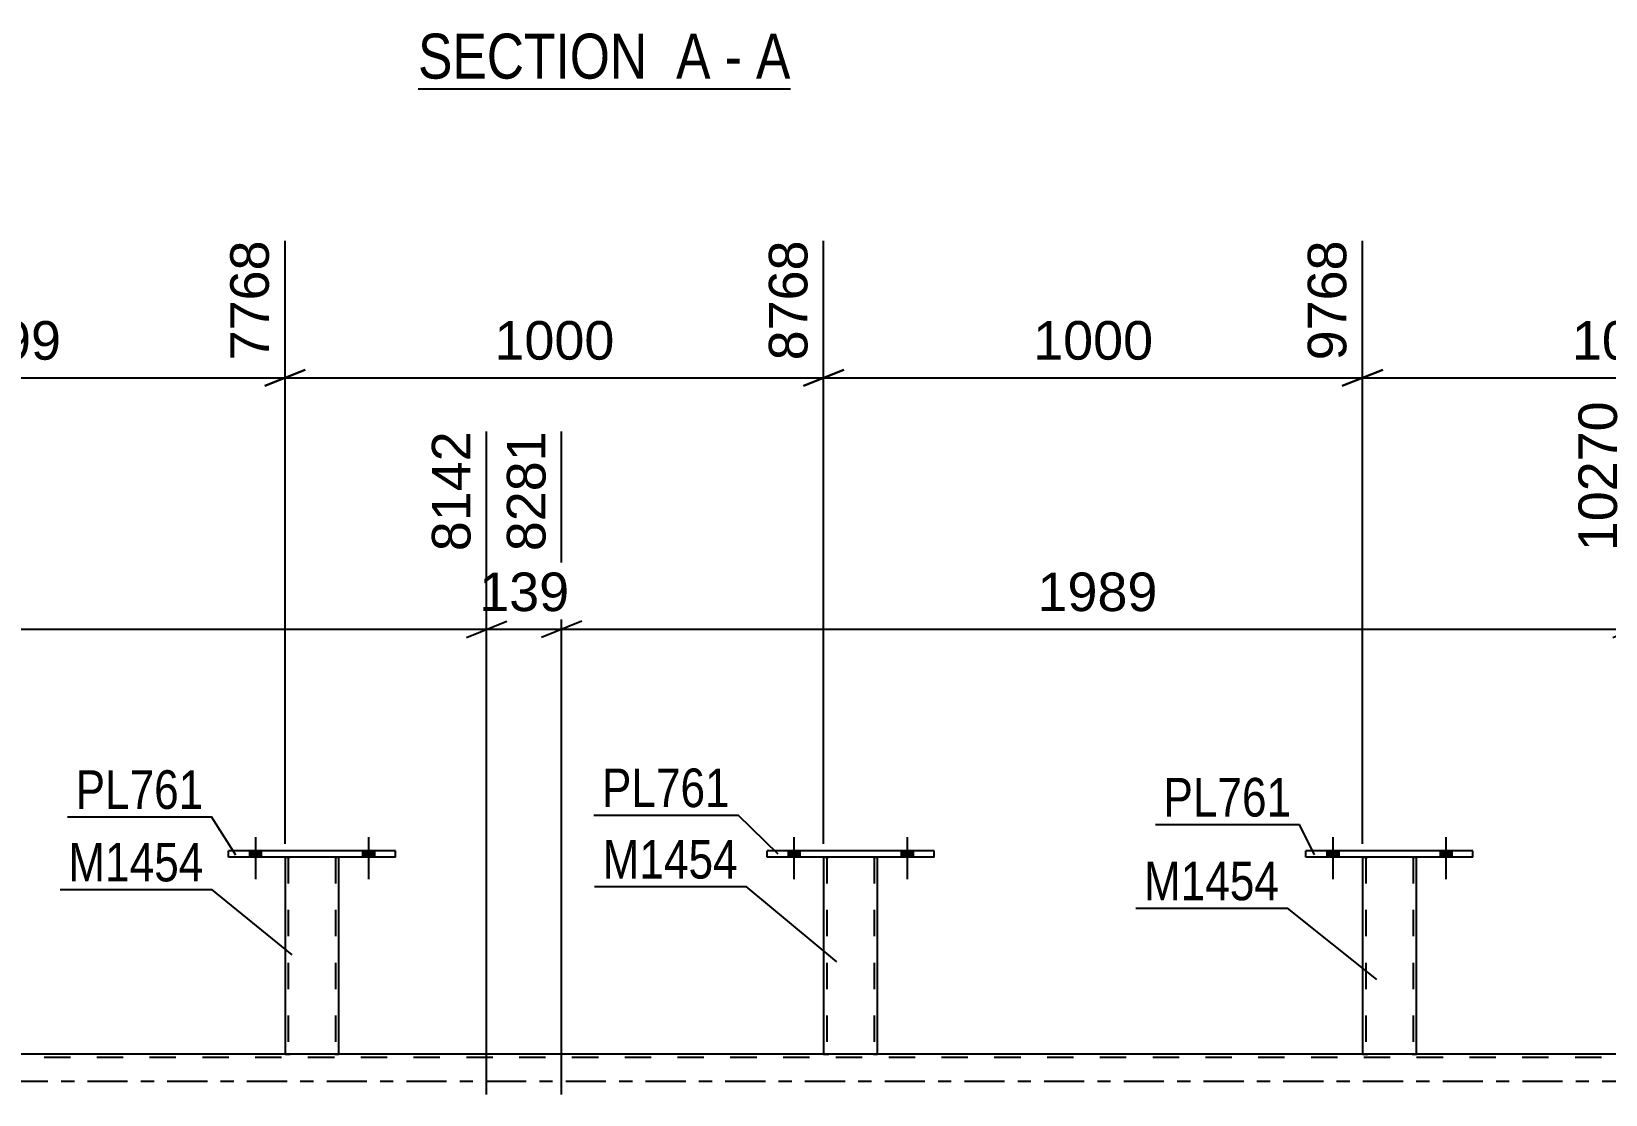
# Model space of a CAD drawing. Header units: millimetres. Extents: x 0 to 841, y 0 to 594.
# Drawn here: x 403.9 to 520.8, y 431.9 to 510.9 of the extents above; entities that cross this region are included whole.
import ezdxf

# ---------------------------------------------------------------- set-up
doc = ezdxf.new("R2010")
doc.units = ezdxf.units.MM
doc.linetypes.add('DXK_LINE_DOT2', pattern=[3.9198, 1.9599, -1.9599])
doc.linetypes.add('DXK_LINE_DOT3', pattern=[5.9187, 2.979, -0.9799, 0.9799, -0.9799])
doc.styles.add('Arial', font='arial.ttf', dxfattribs={"height": 0.2})
doc.styles.add('Arial Narrow', font='ARIALN.TTF', dxfattribs={"height": 0.2})

# ---------------------------------------------------------------- blocks, each defined once
blk = doc.blocks.new('Unknown-318895881-12 - 5226')
at = {"color": 6, "linetype": 'Continuous'}
blk.add_line((432.64, 506.65), (460.29, 506.65), dxfattribs=at)
at = {"color": 0, "linetype": 'Continuous'}
for points in [[(450.75, 507.4), (450.75, 510.9), (432.64, 510.9), (432.64, 507.4)], [(454.36, 507.4), (454.36, 510.9), (451.8, 510.9), (451.8, 507.4)], [(456.68, 507.4), (456.68, 510.9), (455.41, 510.9), (455.41, 507.4)], [(460.29, 507.4), (460.29, 510.9), (457.73, 510.9), (457.73, 507.4)]]:
    blk.add_wipeout(points, dxfattribs=at)
at = {"color": 7, "linetype": 'Continuous', "style": 'Arial Narrow'}
for s, p in [('SECTION ', (432.64, 507.4)), ('A', (451.8, 507.4)), ('A', (457.73, 507.4)), ('-', (455.41, 507.4))]:
    blk.add_text(s, height=3.34, dxfattribs=at).set_placement(p)
blk = doc.blocks.new('Bolt-318895881-3842 - 3783')
at = {"linetype": 'Continuous'}
for points in [[(460.11, 449.56), (460.99, 449.56), (460.99, 450.04), (460.11, 450.04)], [(468.51, 449.56), (469.39, 449.56), (469.39, 450.04), (468.51, 450.04)]]:
    blk.add_hatch(color=1, dxfattribs=at).paths.add_polyline_path(points)
at = {"color": 1, "linetype": 'Continuous'}
for p, q in [((460.11, 450.04), (460.11, 449.56)), ((460.55, 451.04), (460.55, 447.92)), ((460.99, 450.04), (460.99, 449.56)), ((468.51, 450.04), (468.51, 449.56)), ((468.95, 451.04), (468.95, 447.92)), ((469.39, 450.04), (469.39, 449.56))]:
    blk.add_line(p, q, dxfattribs=at)
blk = doc.blocks.new('Part-318895881-3789 - 3783')
at = {"color": 2, "linetype": 'Continuous'}
for p, q in [((462.75, 449.56), (462.75, 434.92)), ((466.75, 434.92), (466.75, 449.56)), ((462.76, 434.92), (462.79, 434.92)), ((462.89, 434.92), (462.79, 434.92)), ((463.05, 434.92), (462.89, 434.92)), ((466.46, 434.92), (463.05, 434.92)), ((466.61, 434.92), (466.46, 434.92)), ((466.72, 434.92), (466.61, 434.92)), ((466.72, 434.92), (466.75, 434.92))]:
    blk.add_line(p, q, dxfattribs=at)
at = {"color": 7, "linetype": 'DXK_LINE_DOT2'}
for p, q in [((462.75, 449.56), (462.75, 449.56)), ((462.75, 449.56), (462.75, 449.56)), ((462.75, 449.56), (462.75, 449.56)), ((462.79, 449.56), (462.75, 449.56)), ((462.75, 449.56), (462.79, 449.56)), ((462.89, 449.56), (462.79, 449.56)), ((462.79, 449.56), (462.89, 449.56)), ((463.05, 449.56), (462.89, 449.56)), ((462.89, 449.56), (463.05, 449.56)), ((462.99, 449.56), (462.99, 449.56)), ((462.99, 449.56), (462.99, 434.92)), ((463.01, 449.56), (462.99, 449.56)), ((462.99, 449.56), (463.01, 449.56)), ((463.06, 449.56), (463.01, 449.56)), ((463.01, 449.56), (463.06, 449.56)), ((466.46, 449.56), (463.05, 449.56)), ((466.46, 449.56), (463.05, 449.56)), ((466.36, 449.56), (463.06, 449.56)), ((463.06, 449.56), (463.14, 449.56)), ((466.44, 449.56), (463.14, 449.56)), ((466.44, 449.56), (466.36, 449.56)), ((466.49, 449.56), (466.44, 449.56)), ((466.44, 449.56), (466.49, 449.56)), ((466.46, 449.56), (466.61, 449.56)), ((466.61, 449.56), (466.46, 449.56)), ((466.51, 449.56), (466.49, 449.56)), ((466.49, 449.56), (466.51, 449.56)), ((466.51, 449.56), (466.51, 449.56)), ((466.51, 449.56), (466.51, 434.92)), ((466.61, 449.56), (466.72, 449.56)), ((466.72, 449.56), (466.61, 449.56)), ((466.72, 449.56), (466.75, 449.56)), ((466.75, 449.56), (466.72, 449.56)), ((466.75, 449.56), (466.75, 449.56)), ((466.75, 449.56), (466.75, 449.56)), ((466.75, 449.56), (466.75, 449.56)), ((462.75, 434.92), (462.75, 434.92)), ((462.75, 434.92), (462.75, 434.92)), ((462.75, 434.92), (462.76, 434.92)), ((462.75, 434.92), (462.79, 434.92)), ((462.79, 434.92), (462.89, 434.92)), ((462.89, 434.92), (463.05, 434.92)), ((463.01, 434.92), (462.99, 434.92)), ((462.99, 434.92), (463.01, 434.92)), ((463.06, 434.92), (463.01, 434.92)), ((463.01, 434.92), (463.05, 434.92)), ((466.46, 434.92), (463.05, 434.92)), ((463.05, 434.92), (463.06, 434.92)), ((466.36, 434.92), (463.06, 434.92)), ((463.06, 434.92), (463.14, 434.92)), ((466.49, 434.92), (463.14, 434.92)), ((466.44, 434.92), (466.36, 434.92)), ((466.49, 434.92), (466.44, 434.92)), ((466.46, 434.92), (466.61, 434.92)), ((466.51, 434.92), (466.49, 434.92)), ((466.49, 434.92), (466.51, 434.92)), ((466.61, 434.92), (466.72, 434.92)), ((466.72, 434.92), (466.75, 434.92)), ((466.75, 434.92), (466.75, 434.92)), ((466.75, 434.92), (466.75, 434.92)), ((466.75, 434.92), (466.75, 434.92)), ((466.75, 434.92), (466.75, 434.92))]:
    blk.add_line(p, q, dxfattribs=at)
blk = doc.blocks.new('Bolt-318895881-3811 - 3783')
at = {"linetype": 'Continuous'}
for points in [[(500.12, 449.56), (501, 449.56), (501, 450.04), (500.12, 450.04)], [(508.52, 449.56), (509.4, 449.56), (509.4, 450.04), (508.52, 450.04)]]:
    blk.add_hatch(color=1, dxfattribs=at).paths.add_polyline_path(points)
at = {"color": 1, "linetype": 'Continuous'}
for p, q in [((500.12, 450.04), (500.12, 449.56)), ((500.56, 451.04), (500.56, 447.92)), ((501, 450.04), (501, 449.56)), ((508.52, 450.04), (508.52, 449.56)), ((508.96, 451.04), (508.96, 447.92)), ((509.4, 450.04), (509.4, 449.56))]:
    blk.add_line(p, q, dxfattribs=at)
blk = doc.blocks.new('Bolt-318895881-3847 - 3783')
at = {"linetype": 'Continuous'}
for points in [[(500.12, 449.56), (501, 449.56), (501, 450.04), (500.12, 450.04)], [(508.52, 449.56), (509.4, 449.56), (509.4, 450.04), (508.52, 450.04)]]:
    blk.add_hatch(color=1, dxfattribs=at).paths.add_polyline_path(points)
at = {"color": 1, "linetype": 'Continuous'}
for p, q in [((500.12, 450.04), (500.12, 449.56)), ((500.56, 451.04), (500.56, 447.92)), ((501, 450.04), (501, 449.56)), ((508.52, 450.04), (508.52, 449.56)), ((508.96, 451.04), (508.96, 447.92)), ((509.4, 450.04), (509.4, 449.56))]:
    blk.add_line(p, q, dxfattribs=at)
blk = doc.blocks.new('Part-318895881-3836 - 3783')
at = {"color": 2, "linetype": 'Continuous'}
for p, q in [((418.56, 449.56), (418.56, 450.04)), ((430.96, 450.04), (418.56, 450.04)), ((430.96, 449.56), (430.96, 450.04)), ((430.96, 449.56), (418.56, 449.56))]:
    blk.add_line(p, q, dxfattribs=at)
blk = doc.blocks.new('Bolt-318895881-3845 - 3783')
at = {"linetype": 'Continuous'}
for points in [[(460.11, 449.56), (460.99, 449.56), (460.99, 450.04), (460.11, 450.04)], [(468.51, 449.56), (469.39, 449.56), (469.39, 450.04), (468.51, 450.04)]]:
    blk.add_hatch(color=1, dxfattribs=at).paths.add_polyline_path(points)
at = {"color": 1, "linetype": 'Continuous'}
for p, q in [((460.11, 450.04), (460.11, 449.56)), ((460.55, 451.04), (460.55, 447.92)), ((460.99, 450.04), (460.99, 449.56)), ((468.51, 450.04), (468.51, 449.56)), ((468.95, 451.04), (468.95, 447.92)), ((469.39, 450.04), (469.39, 449.56))]:
    blk.add_line(p, q, dxfattribs=at)
blk = doc.blocks.new('Bolt-318895881-3843 - 3783')
at = {"linetype": 'Continuous'}
for points in [[(420.12, 449.56), (421, 449.56), (421, 450.04), (420.12, 450.04)], [(428.52, 449.56), (429.4, 449.56), (429.4, 450.04), (428.52, 450.04)]]:
    blk.add_hatch(color=1, dxfattribs=at).paths.add_polyline_path(points)
at = {"color": 1, "linetype": 'Continuous'}
for p, q in [((420.12, 450.04), (420.12, 449.56)), ((420.56, 451.04), (420.56, 447.92)), ((421, 450.04), (421, 449.56)), ((428.52, 450.04), (428.52, 449.56)), ((428.96, 451.04), (428.96, 447.92)), ((429.4, 450.04), (429.4, 449.56))]:
    blk.add_line(p, q, dxfattribs=at)
blk = doc.blocks.new('Bolt-318895881-3844 - 3783')
at = {"linetype": 'Continuous'}
for points in [[(420.12, 449.56), (421, 449.56), (421, 450.04), (420.12, 450.04)], [(428.52, 449.56), (429.4, 449.56), (429.4, 450.04), (428.52, 450.04)]]:
    blk.add_hatch(color=1, dxfattribs=at).paths.add_polyline_path(points)
at = {"color": 1, "linetype": 'Continuous'}
for p, q in [((420.12, 450.04), (420.12, 449.56)), ((420.56, 451.04), (420.56, 447.92)), ((421, 450.04), (421, 449.56)), ((428.52, 450.04), (428.52, 449.56)), ((428.96, 451.04), (428.96, 447.92)), ((429.4, 450.04), (429.4, 449.56))]:
    blk.add_line(p, q, dxfattribs=at)
blk = doc.blocks.new('Part-318895881-3908 - 3783')
at = {"color": 2, "linetype": 'Continuous'}
for p, q in [((422.76, 434.92), (386.81, 434.92)), ((462.75, 434.92), (426.76, 434.92)), ((502.76, 434.92), (466.75, 434.92)), ((542.76, 434.92), (506.76, 434.92))]:
    blk.add_line(p, q, dxfattribs=at)
at = {"color": 7, "linetype": 'DXK_LINE_DOT2'}
for p, q in [((426.76, 434.92), (422.76, 434.92)), ((466.75, 434.92), (462.75, 434.92)), ((506.76, 434.92), (502.76, 434.92)), ((728.25, 434.68), (129.92, 434.68))]:
    blk.add_line(p, q, dxfattribs=at)
at = {"color": 7, "linetype": 'DXK_LINE_DOT3'}
blk.add_line((129.92, 432.92), (728.25, 432.92), dxfattribs=at)
blk = doc.blocks.new('Part-318895881-4073 - 3783')
at = {"color": 2, "linetype": 'Continuous'}
for p, q in [((458.55, 449.56), (458.55, 450.04)), ((470.95, 450.04), (458.55, 450.04)), ((470.95, 449.56), (470.95, 450.04)), ((470.95, 449.56), (458.55, 449.56))]:
    blk.add_line(p, q, dxfattribs=at)
blk = doc.blocks.new('Part-318895881-4078 - 3783')
at = {"color": 2, "linetype": 'Continuous'}
for p, q in [((502.76, 449.56), (502.76, 434.92)), ((506.76, 434.92), (506.76, 449.56)), ((502.76, 434.92), (502.79, 434.92)), ((502.9, 434.92), (502.79, 434.92)), ((503.05, 434.92), (502.9, 434.92)), ((506.46, 434.92), (503.05, 434.92)), ((506.62, 434.92), (506.46, 434.92)), ((506.72, 434.92), (506.62, 434.92)), ((506.72, 434.92), (506.75, 434.92))]:
    blk.add_line(p, q, dxfattribs=at)
at = {"color": 7, "linetype": 'DXK_LINE_DOT2'}
for p, q in [((502.76, 449.56), (502.76, 449.56)), ((502.76, 449.56), (502.76, 449.56)), ((502.76, 449.56), (502.76, 449.56)), ((502.79, 449.56), (502.76, 449.56)), ((502.76, 449.56), (502.79, 449.56)), ((502.9, 449.56), (502.79, 449.56)), ((502.79, 449.56), (502.9, 449.56)), ((503.05, 449.56), (502.9, 449.56)), ((502.9, 449.56), (503.05, 449.56)), ((503, 449.56), (503, 449.56)), ((503, 449.56), (503, 434.92)), ((503.02, 449.56), (503, 449.56)), ((503, 449.56), (503.02, 449.56)), ((503.07, 449.56), (503.02, 449.56)), ((503.02, 449.56), (503.07, 449.56)), ((506.46, 449.56), (503.05, 449.56)), ((506.46, 449.56), (503.05, 449.56)), ((506.37, 449.56), (503.07, 449.56)), ((503.07, 449.56), (503.15, 449.56)), ((506.45, 449.56), (503.15, 449.56)), ((506.45, 449.56), (506.37, 449.56)), ((506.5, 449.56), (506.45, 449.56)), ((506.45, 449.56), (506.5, 449.56)), ((506.46, 449.56), (506.62, 449.56)), ((506.62, 449.56), (506.46, 449.56)), ((506.52, 449.56), (506.5, 449.56)), ((506.5, 449.56), (506.52, 449.56)), ((506.52, 449.56), (506.52, 449.56)), ((506.52, 449.56), (506.52, 434.92)), ((506.62, 449.56), (506.72, 449.56)), ((506.72, 449.56), (506.62, 449.56)), ((506.72, 449.56), (506.76, 449.56)), ((506.76, 449.56), (506.72, 449.56)), ((506.76, 449.56), (506.76, 449.56)), ((506.76, 449.56), (506.76, 449.56)), ((506.76, 449.56), (506.76, 449.56)), ((502.76, 434.92), (502.76, 434.92)), ((502.76, 434.92), (502.76, 434.92)), ((502.76, 434.92), (502.76, 434.92)), ((502.76, 434.92), (502.79, 434.92)), ((502.79, 434.92), (502.9, 434.92)), ((502.9, 434.92), (503.05, 434.92)), ((503.02, 434.92), (503, 434.92)), ((503, 434.92), (503.02, 434.92)), ((503.07, 434.92), (503.02, 434.92)), ((503.02, 434.92), (503.05, 434.92)), ((506.46, 434.92), (503.05, 434.92)), ((503.05, 434.92), (503.07, 434.92)), ((506.37, 434.92), (503.07, 434.92)), ((503.07, 434.92), (503.15, 434.92)), ((506.5, 434.92), (503.15, 434.92)), ((506.45, 434.92), (506.37, 434.92)), ((506.5, 434.92), (506.45, 434.92)), ((506.46, 434.92), (506.62, 434.92)), ((506.52, 434.92), (506.5, 434.92)), ((506.5, 434.92), (506.52, 434.92)), ((506.62, 434.92), (506.72, 434.92)), ((506.72, 434.92), (506.76, 434.92)), ((506.75, 434.92), (506.76, 434.92)), ((506.76, 434.92), (506.76, 434.92)), ((506.76, 434.92), (506.76, 434.92)), ((506.76, 434.92), (506.76, 434.92))]:
    blk.add_line(p, q, dxfattribs=at)
blk = doc.blocks.new('Part-318895881-4083 - 3783')
at = {"color": 2, "linetype": 'Continuous'}
for p, q in [((498.56, 449.56), (498.56, 450.04)), ((510.96, 450.04), (498.56, 450.04)), ((510.96, 449.56), (510.96, 450.04)), ((510.96, 449.56), (498.56, 449.56))]:
    blk.add_line(p, q, dxfattribs=at)
blk = doc.blocks.new('Part-318895881-4208 - 3783')
at = {"color": 2, "linetype": 'Continuous'}
for p, q in [((422.76, 449.56), (422.76, 434.92)), ((426.76, 434.92), (426.76, 449.56)), ((422.77, 434.92), (422.8, 434.92)), ((422.9, 434.92), (422.8, 434.92)), ((423.06, 434.92), (422.9, 434.92)), ((426.47, 434.92), (423.06, 434.92)), ((426.62, 434.92), (426.47, 434.92)), ((426.73, 434.92), (426.62, 434.92)), ((426.73, 434.92), (426.76, 434.92))]:
    blk.add_line(p, q, dxfattribs=at)
at = {"color": 7, "linetype": 'DXK_LINE_DOT2'}
for p, q in [((422.76, 449.56), (422.76, 449.56)), ((422.76, 449.56), (422.76, 449.56)), ((422.76, 449.56), (422.76, 449.56)), ((422.8, 449.56), (422.76, 449.56)), ((422.76, 449.56), (422.8, 449.56)), ((422.9, 449.56), (422.8, 449.56)), ((422.8, 449.56), (422.9, 449.56)), ((423.06, 449.56), (422.9, 449.56)), ((422.9, 449.56), (423.06, 449.56)), ((423, 449.56), (423, 449.56)), ((423, 449.56), (423, 434.92)), ((423.02, 449.56), (423, 449.56)), ((423, 449.56), (423.02, 449.56)), ((423.07, 449.56), (423.02, 449.56)), ((423.02, 449.56), (423.07, 449.56)), ((426.47, 449.56), (423.06, 449.56)), ((426.47, 449.56), (423.06, 449.56)), ((426.37, 449.56), (423.07, 449.56)), ((423.07, 449.56), (423.15, 449.56)), ((426.45, 449.56), (423.15, 449.56)), ((426.45, 449.56), (426.37, 449.56)), ((426.5, 449.56), (426.45, 449.56)), ((426.45, 449.56), (426.5, 449.56)), ((426.47, 449.56), (426.62, 449.56)), ((426.62, 449.56), (426.47, 449.56)), ((426.52, 449.56), (426.5, 449.56)), ((426.5, 449.56), (426.52, 449.56)), ((426.52, 449.56), (426.52, 449.56)), ((426.52, 449.56), (426.52, 434.92)), ((426.62, 449.56), (426.73, 449.56)), ((426.73, 449.56), (426.62, 449.56)), ((426.73, 449.56), (426.76, 449.56)), ((426.76, 449.56), (426.73, 449.56)), ((426.76, 449.56), (426.76, 449.56)), ((426.76, 449.56), (426.76, 449.56)), ((426.76, 449.56), (426.76, 449.56)), ((422.76, 434.92), (422.76, 434.92)), ((422.76, 434.92), (422.76, 434.92)), ((422.76, 434.92), (422.77, 434.92)), ((422.76, 434.92), (422.8, 434.92)), ((422.8, 434.92), (422.9, 434.92)), ((422.9, 434.92), (423.06, 434.92)), ((423.02, 434.92), (423, 434.92)), ((423, 434.92), (423.02, 434.92)), ((423.07, 434.92), (423.02, 434.92)), ((423.02, 434.92), (423.06, 434.92)), ((426.47, 434.92), (423.06, 434.92)), ((423.06, 434.92), (423.07, 434.92)), ((426.37, 434.92), (423.07, 434.92)), ((423.07, 434.92), (423.15, 434.92)), ((426.5, 434.92), (423.15, 434.92)), ((426.45, 434.92), (426.37, 434.92)), ((426.5, 434.92), (426.45, 434.92)), ((426.47, 434.92), (426.62, 434.92)), ((426.52, 434.92), (426.5, 434.92)), ((426.5, 434.92), (426.52, 434.92)), ((426.62, 434.92), (426.73, 434.92)), ((426.73, 434.92), (426.76, 434.92)), ((426.76, 434.92), (426.76, 434.92)), ((426.76, 434.92), (426.76, 434.92)), ((426.76, 434.92), (426.76, 434.92)), ((426.76, 434.92), (426.76, 434.92))]:
    blk.add_line(p, q, dxfattribs=at)
blk = doc.blocks.new('StraightDimension-318895881-13358 - 3783')
at = {"color": 7, "linetype": 'Continuous'}
for p, q in [((522.86, 431.92), (522.86, 483.41)), ((443.3, 431.92), (443.3, 481.19)), ((444.8, 467.09), (441.8, 465.89)), ((443.3, 466.49), (522.86, 466.49)), ((521.36, 465.89), (524.36, 467.09))]:
    blk.add_line(p, q, dxfattribs=at)
at = {"color": 0, "linetype": 'Continuous'}
blk.add_wipeout([(522.26, 484.01), (518.06, 484.01), (518.06, 471.69), (522.26, 471.69)], dxfattribs=at)
at = {"color": 0}
blk.add_wipeout([(488.13, 467.24), (488.13, 471.44), (478.03, 471.44), (478.03, 467.24)], dxfattribs=at)
at = {"color": 3, "linetype": 'Continuous', "style": 'Arial'}
blk.add_text('10270', height=2.865, rotation=90.0002, dxfattribs=at).set_placement((521.66, 472.29))
at = {"color": 3, "style": 'Arial'}
blk.add_text('1989', height=2.865, dxfattribs=at).set_placement((478.63, 467.84))
blk = doc.blocks.new('StraightDimension-318895881-13700 - 3783')
at = {"color": 7, "linetype": 'Continuous'}
for p, q in [((422.76, 450.56), (422.76, 495.36)), ((462.75, 450.56), (462.75, 495.36)), ((424.26, 485.77), (421.26, 484.57)), ((422.76, 485.17), (462.75, 485.17)), ((461.25, 484.57), (464.25, 485.77))]:
    blk.add_line(p, q, dxfattribs=at)
at = {"color": 0}
blk.add_wipeout([(447.8, 485.92), (447.8, 490.12), (437.71, 490.12), (437.71, 485.92)], dxfattribs=at)
at = {"color": 3, "style": 'Arial'}
blk.add_text('1000', height=2.865, dxfattribs=at).set_placement((438.31, 486.52))
at = {"color": 0, "linetype": 'Continuous'}
blk.add_wipeout([(462.15, 495.96), (457.95, 495.96), (457.95, 485.87), (462.15, 485.87)], dxfattribs=at)
at = {"color": 3, "linetype": 'Continuous', "style": 'Arial'}
blk.add_text('8768', height=2.865, rotation=90.0002, dxfattribs=at).set_placement((461.55, 486.47))
blk = doc.blocks.new('StraightDimension-318895881-13698 - 3783')
at = {"color": 7, "linetype": 'Continuous'}
for p, q in [((542.76, 450.57), (542.76, 497.59)), ((502.76, 450.56), (502.76, 495.36)), ((504.26, 485.77), (501.26, 484.57)), ((502.76, 485.17), (542.76, 485.17)), ((541.26, 484.57), (544.26, 485.77))]:
    blk.add_line(p, q, dxfattribs=at)
at = {"color": 0}
blk.add_wipeout([(527.81, 485.92), (527.81, 490.12), (517.71, 490.12), (517.71, 485.92)], dxfattribs=at)
at = {"color": 3, "style": 'Arial'}
blk.add_text('1000', height=2.865, dxfattribs=at).set_placement((518.31, 486.52))
at = {"color": 0, "linetype": 'Continuous'}
blk.add_wipeout([(542.16, 498.19), (537.96, 498.19), (537.96, 485.87), (542.16, 485.87)], dxfattribs=at)
at = {"color": 3, "linetype": 'Continuous', "style": 'Arial'}
blk.add_text('10768', height=2.865, rotation=90.0002, dxfattribs=at).set_placement((541.56, 486.47))
blk = doc.blocks.new('StraightDimension-318895881-13359 - 3783')
at = {"color": 7, "linetype": 'Continuous'}
for p, q in [((437.73, 431.92), (437.73, 481.19)), ((443.3, 431.92), (443.3, 481.19)), ((436.23, 465.89), (439.23, 467.09)), ((437.73, 466.49), (443.3, 466.49)), ((444.8, 467.09), (441.8, 465.89))]:
    blk.add_line(p, q, dxfattribs=at)
at = {"color": 0}
blk.add_wipeout([(444.45, 467.24), (444.45, 471.44), (436.58, 471.44), (436.58, 467.24)], dxfattribs=at)
at = {"color": 3, "style": 'Arial'}
blk.add_text('139', height=2.865, dxfattribs=at).set_placement((437.18, 467.84))
at = {"color": 0, "linetype": 'Continuous'}
blk.add_wipeout([(442.7, 481.79), (438.5, 481.79), (438.5, 471.69), (442.7, 471.69)], dxfattribs=at)
at = {"color": 3, "linetype": 'Continuous', "style": 'Arial'}
blk.add_text('8281', height=2.865, rotation=90.0002, dxfattribs=at).set_placement((442.1, 472.29))
blk = doc.blocks.new('StraightDimension-318895881-13360 - 3783')
at = {"color": 7, "linetype": 'Continuous'}
for p, q in [((358.17, 431.92), (358.17, 481.19)), ((437.73, 431.92), (437.73, 481.19)), ((359.67, 467.09), (356.67, 465.89)), ((358.17, 466.49), (437.73, 466.49)), ((436.23, 465.89), (439.23, 467.09))]:
    blk.add_line(p, q, dxfattribs=at)
at = {"color": 0, "linetype": 'Continuous'}
blk.add_wipeout([(437.13, 481.79), (432.93, 481.79), (432.93, 471.69), (437.13, 471.69)], dxfattribs=at)
at = {"color": 0}
blk.add_wipeout([(402.99, 467.24), (402.99, 471.44), (392.9, 471.44), (392.9, 467.24)], dxfattribs=at)
at = {"color": 3, "linetype": 'Continuous', "style": 'Arial'}
blk.add_text('8142', height=2.865, rotation=90.0002, dxfattribs=at).set_placement((436.53, 472.29))
at = {"color": 3, "style": 'Arial'}
blk.add_text('1989', height=2.865, dxfattribs=at).set_placement((393.5, 467.84))
blk = doc.blocks.new('StraightDimension-318895881-13699 - 3783')
at = {"color": 7, "linetype": 'Continuous'}
for p, q in [((462.75, 450.56), (462.75, 495.36)), ((502.76, 450.56), (502.76, 495.36)), ((464.25, 485.77), (461.25, 484.57)), ((462.75, 485.17), (502.76, 485.17)), ((501.26, 484.57), (504.26, 485.77))]:
    blk.add_line(p, q, dxfattribs=at)
at = {"color": 0}
blk.add_wipeout([(487.8, 485.92), (487.8, 490.12), (477.71, 490.12), (477.71, 485.92)], dxfattribs=at)
at = {"color": 3, "style": 'Arial'}
blk.add_text('1000', height=2.865, dxfattribs=at).set_placement((478.31, 486.52))
at = {"color": 0, "linetype": 'Continuous'}
blk.add_wipeout([(502.16, 495.96), (497.96, 495.96), (497.96, 485.87), (502.16, 485.87)], dxfattribs=at)
at = {"color": 3, "linetype": 'Continuous', "style": 'Arial'}
blk.add_text('9768', height=2.865, rotation=90.0002, dxfattribs=at).set_placement((501.56, 486.47))
blk = doc.blocks.new('StraightDimension-318895881-13701 - 3783')
at = {"color": 7, "linetype": 'Continuous'}
for p, q in [((382.81, 450.56), (382.81, 495.36)), ((422.76, 450.56), (422.76, 495.36)), ((384.31, 485.77), (381.31, 484.57)), ((382.81, 485.17), (422.76, 485.17)), ((421.26, 484.57), (424.26, 485.77))]:
    blk.add_line(p, q, dxfattribs=at)
at = {"color": 0}
blk.add_wipeout([(406.72, 485.92), (406.72, 490.12), (398.85, 490.12), (398.85, 485.92)], dxfattribs=at)
at = {"color": 3, "style": 'Arial'}
blk.add_text('999', height=2.865, dxfattribs=at).set_placement((399.45, 486.52))
at = {"color": 0, "linetype": 'Continuous'}
blk.add_wipeout([(422.16, 495.96), (417.96, 495.96), (417.96, 485.87), (422.16, 485.87)], dxfattribs=at)
at = {"color": 3, "linetype": 'Continuous', "style": 'Arial'}
blk.add_text('7768', height=2.865, rotation=90.0002, dxfattribs=at).set_placement((421.56, 486.47))
blk = doc.blocks.new('Mark-318895881-3785 - 3783')
at = {"color": 30, "linetype": 'Continuous'}
for p in [(445.74, 447.37), (463.73, 441.78)]:
    blk.add_line(p, (456.99, 447.37), dxfattribs=at)
at = {"color": 0}
blk.add_wipeout([(456.39, 447.97), (456.39, 450.97), (446.34, 450.97), (446.34, 447.97)], dxfattribs=at)
blk.add_wipeout([(456.39, 447.97), (456.39, 450.97), (446.34, 450.97), (446.34, 447.97)], dxfattribs=at)
at = {"color": 3, "style": 'Arial Narrow'}
blk.add_text('M1454', height=2.863, dxfattribs=at).set_placement((446.34, 447.97))
blk = doc.blocks.new('Mark-318895881-3832 - 3783')
at = {"color": 30, "linetype": 'Continuous'}
for p in [(406.61, 452.55), (419.1, 449.71)]:
    blk.add_line(p, (417.31, 452.55), dxfattribs=at)
at = {"color": 0}
blk.add_wipeout([(416.71, 453.15), (416.71, 456.15), (407.21, 456.15), (407.21, 453.15)], dxfattribs=at)
blk.add_wipeout([(416.71, 453.15), (416.71, 456.15), (407.21, 456.15), (407.21, 453.15)], dxfattribs=at)
at = {"color": 3, "style": 'Arial Narrow'}
blk.add_text('PL761', height=2.863, dxfattribs=at).set_placement((407.21, 453.15))
blk = doc.blocks.new('Mark-318895881-4069 - 3783')
at = {"color": 30, "linetype": 'Continuous'}
for p in [(445.69, 452.68), (459.37, 449.79)]:
    blk.add_line(p, (456.4, 452.68), dxfattribs=at)
at = {"color": 0}
blk.add_wipeout([(455.8, 453.28), (455.8, 456.28), (446.29, 456.28), (446.29, 453.28)], dxfattribs=at)
blk.add_wipeout([(455.8, 453.28), (455.8, 456.28), (446.29, 456.28), (446.29, 453.28)], dxfattribs=at)
at = {"color": 3, "style": 'Arial Narrow'}
blk.add_text('PL761', height=2.863, dxfattribs=at).set_placement((446.29, 453.28))
blk = doc.blocks.new('Mark-318895881-4074 - 3783')
at = {"color": 30, "linetype": 'Continuous'}
for p in [(485.93, 445.76), (503.83, 440.47)]:
    blk.add_line(p, (497.19, 445.76), dxfattribs=at)
at = {"color": 0}
blk.add_wipeout([(496.59, 446.36), (496.59, 449.36), (486.53, 449.36), (486.53, 446.36)], dxfattribs=at)
blk.add_wipeout([(496.59, 446.36), (496.59, 449.36), (486.53, 449.36), (486.53, 446.36)], dxfattribs=at)
at = {"color": 3, "style": 'Arial Narrow'}
blk.add_text('M1454', height=2.863, dxfattribs=at).set_placement((486.53, 446.36))
blk = doc.blocks.new('Mark-318895881-4079 - 3783')
at = {"color": 30, "linetype": 'Continuous'}
for p in [(487.38, 451.98), (499.2, 449.74)]:
    blk.add_line(p, (498.08, 451.98), dxfattribs=at)
at = {"color": 0}
blk.add_wipeout([(497.48, 452.58), (497.48, 455.58), (487.98, 455.58), (487.98, 452.58)], dxfattribs=at)
blk.add_wipeout([(497.48, 452.58), (497.48, 455.58), (487.98, 455.58), (487.98, 452.58)], dxfattribs=at)
at = {"color": 3, "style": 'Arial Narrow'}
blk.add_text('PL761', height=2.863, dxfattribs=at).set_placement((487.98, 452.58))
blk = doc.blocks.new('Mark-318895881-4204 - 3783')
at = {"color": 30, "linetype": 'Continuous'}
for p in [(406.07, 447.16), (423.29, 442.31)]:
    blk.add_line(p, (417.32, 447.16), dxfattribs=at)
at = {"color": 0}
blk.add_wipeout([(416.72, 447.76), (416.72, 450.76), (406.67, 450.76), (406.67, 447.76)], dxfattribs=at)
blk.add_wipeout([(416.72, 447.76), (416.72, 450.76), (406.67, 450.76), (406.67, 447.76)], dxfattribs=at)
at = {"color": 3, "style": 'Arial Narrow'}
blk.add_text('M1454', height=2.863, dxfattribs=at).set_placement((406.67, 447.76))

msp = doc.modelspace()

# ---------------------------------------------------------------- block references
for name in ['Unknown-318895881-12 - 5226', 'Part-318895881-3836 - 3783', 'Bolt-318895881-3843 - 3783', 'Bolt-318895881-3844 - 3783', 'Part-318895881-4073 - 3783', 'Bolt-318895881-3842 - 3783', 'Bolt-318895881-3845 - 3783', 'Part-318895881-4083 - 3783', 'Bolt-318895881-3811 - 3783', 'Bolt-318895881-3847 - 3783', 'Part-318895881-4208 - 3783', 'Part-318895881-3789 - 3783', 'Part-318895881-4078 - 3783', 'Part-318895881-3908 - 3783']:
    msp.add_blockref(name, (0, 0))

# ---------------------------------------------------------------- next in the draw order: block references
msp.add_blockref('StraightDimension-318895881-13358 - 3783', (0, 0))

# ---------------------------------------------------------------- next in the draw order: block references
for name in ['StraightDimension-318895881-13698 - 3783', 'StraightDimension-318895881-13700 - 3783', 'Mark-318895881-4074 - 3783']:
    msp.add_blockref(name, (0, 0))

# ---------------------------------------------------------------- next in the draw order: block references
for name in ['StraightDimension-318895881-13699 - 3783', 'StraightDimension-318895881-13359 - 3783']:
    msp.add_blockref(name, (0, 0))

# ---------------------------------------------------------------- next in the draw order: block references
for name in ['StraightDimension-318895881-13360 - 3783', 'Mark-318895881-4079 - 3783', 'Mark-318895881-3785 - 3783']:
    msp.add_blockref(name, (0, 0))

# ---------------------------------------------------------------- next in the draw order: block references
for name in ['StraightDimension-318895881-13701 - 3783', 'Mark-318895881-4069 - 3783']:
    msp.add_blockref(name, (0, 0))

# ---------------------------------------------------------------- next in the draw order: block references
msp.add_blockref('Mark-318895881-3832 - 3783', (0, 0))

# ---------------------------------------------------------------- next in the draw order: block references
msp.add_blockref('Mark-318895881-4204 - 3783', (0, 0))

doc.saveas('drawing.dxf')
